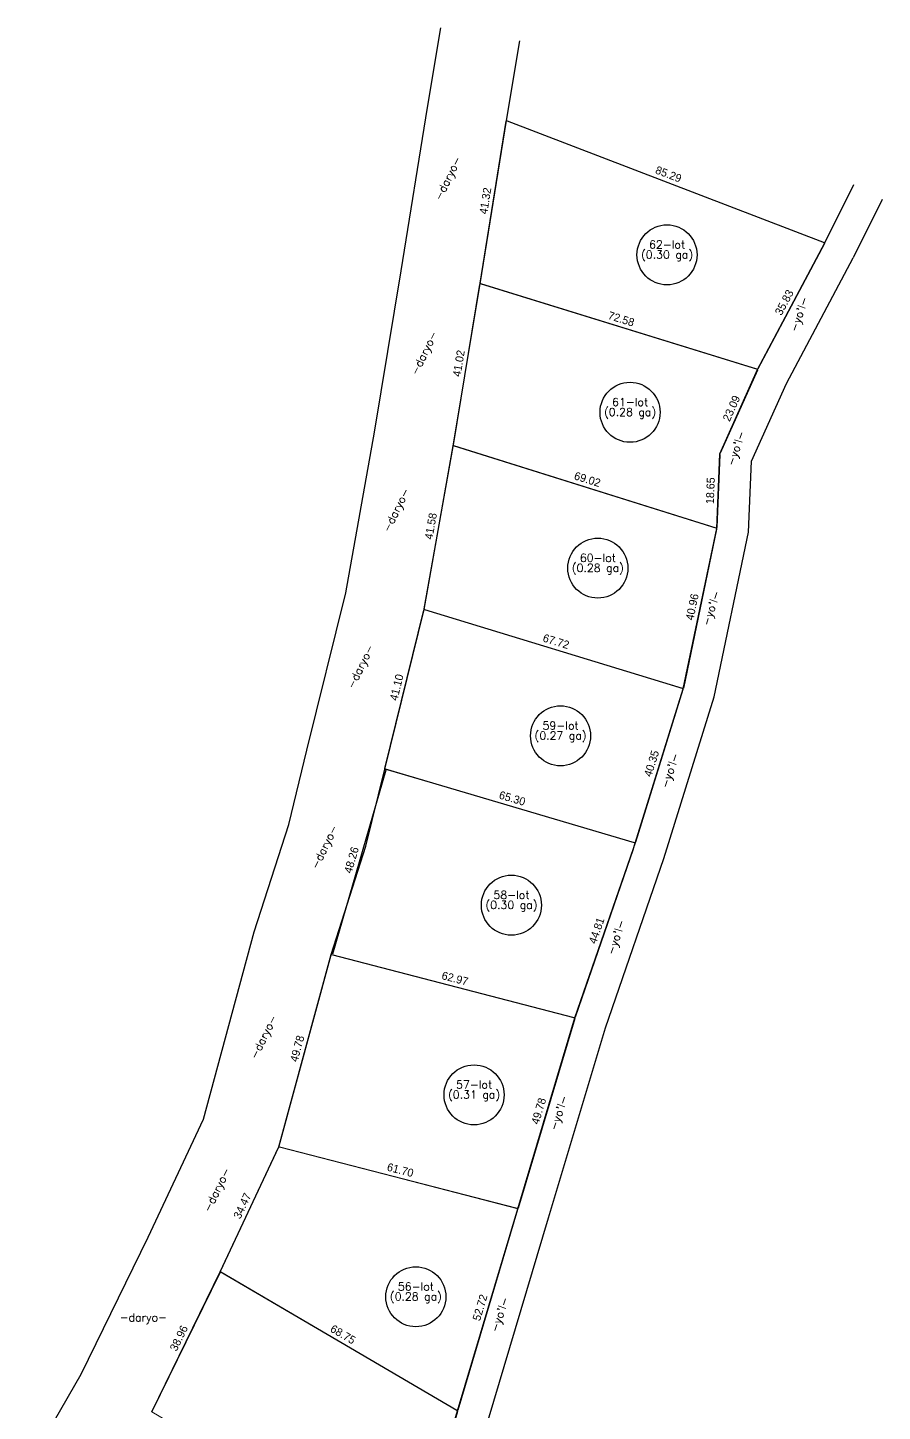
# Model space of a CAD drawing. Header units: inches. Extents: x 682214 to 685132, y 4523331 to 4524454.
# Drawn here: x 684918.6 to 685132.2, y 4524108.2 to 4524454 of the extents above; entities that cross this region are included whole.
import ezdxf

# ---------------------------------------------------------------- set-up
doc = ezdxf.new("R2010")
doc.units = ezdxf.units.IN
doc.header["$MEASUREMENT"] = 0
doc.header["$PDMODE"] = 33
doc.header["$PDSIZE"] = -3
doc.layers.add('AM_5', color=3, linetype='Continuous', lineweight=15)
doc.styles.add('ACANSTS', font='romans.shx')
doc.dimstyles.new('Standard$0', dxfattribs={"dimtxt": 2, "dimasz": 0.18, "dimexe": 0.18, "dimexo": 0.0625, "dimgap": 1, "dimtad": 1, "dimdec": 4, "dimzin": 0, "dimdsep": 46, "dimtxsty": 'Standard', "dimcen": 0, "dimse1": 1, "dimse2": 1, "dimclrd": 1, "dimclre": 1, "dimclrt": 5, "dimadec": 0, "dimazin": 0, "dimtfac": 1, "dimtdec": 4, "dimtofl": 0, "dimtmove": 0, "dimatfit": 3, "dimfxl": 1, "dimtfillclr": 256, "dimtolj": 1, "dimtzin": 0, "dimarcsym": 2})

# ---------------------------------------------------------------- blocks, each defined once
blk = doc.blocks.new('*D195')
at = {"layer": 'AM_5', "color": 1, "lineweight": -2, "transparency": 16777216}
blk.add_line((685025.89, 4524108.41), (684966.91, 4524143.02), dxfattribs=at)
at = {"layer": 'AM_5', "color": 1, "transparency": 16777216}
for points in [[(684966.93, 4524143.05), (684966.9, 4524143), (684966.76, 4524143.11)], [(685025.91, 4524108.44), (685025.88, 4524108.39), (685026.05, 4524108.32)]]:
    blk.add_solid(points, dxfattribs=at)
at = {"layer": 'Defpoints', "color": 0, "transparency": 16777216}
for p in [(684966.76, 4524143.11), (684966.76, 4524143.11), (685026.05, 4524108.32)]:
    blk.add_point(p, dxfattribs=at)
at = {"layer": 'AM_5', "color": 5, "transparency": 16777216, "insert": (684997.41, 4524127.44), "char_height": 2, "attachment_point": 5, "rotation": 329.5942}
blk.add_mtext('\\A1;68.75', dxfattribs=at)
blk = doc.blocks.new('*D196')
at = {"layer": 'AM_5', "color": 1, "lineweight": -2, "transparency": 16777216}
blk.add_line((685040.93, 4524158.89), (684981.55, 4524174.28), dxfattribs=at)
at = {"layer": 'AM_5', "color": 1, "transparency": 16777216}
for points in [[(684981.56, 4524174.31), (684981.54, 4524174.25), (684981.38, 4524174.33)], [(685040.94, 4524158.92), (685040.92, 4524158.87), (685041.1, 4524158.85)]]:
    blk.add_solid(points, dxfattribs=at)
at = {"layer": 'Defpoints', "color": 0, "transparency": 16777216}
for p in [(684981.38, 4524174.33), (684981.38, 4524174.33), (685041.1, 4524158.85)]:
    blk.add_point(p, dxfattribs=at)
at = {"layer": 'AM_5', "color": 5, "transparency": 16777216, "insert": (685011.74, 4524168.52), "char_height": 2, "attachment_point": 5, "rotation": 345.4736}
blk.add_mtext('\\A1;61.70', dxfattribs=at)
blk = doc.blocks.new('*D197')
at = {"layer": 'AM_5', "color": 1, "lineweight": -2, "transparency": 16777216}
blk.add_line((685055.19, 4524206.59), (684994.59, 4524222.32), dxfattribs=at)
at = {"layer": 'AM_5', "color": 1, "transparency": 16777216}
for points in [[(684994.6, 4524222.35), (684994.59, 4524222.29), (684994.42, 4524222.36)], [(685055.2, 4524206.62), (685055.18, 4524206.56), (685055.37, 4524206.54)]]:
    blk.add_solid(points, dxfattribs=at)
at = {"layer": 'Defpoints', "color": 0, "transparency": 16777216}
for p in [(684994.42, 4524222.36), (684994.42, 4524222.36), (685055.37, 4524206.54)]:
    blk.add_point(p, dxfattribs=at)
at = {"layer": 'AM_5', "color": 5, "transparency": 16777216, "insert": (685025.4, 4524216.39), "char_height": 2, "attachment_point": 5, "rotation": 345.4476}
blk.add_mtext('\\A1;62.97', dxfattribs=at)
blk = doc.blocks.new('*D198')
at = {"layer": 'AM_5', "color": 1, "lineweight": -2, "transparency": 16777216}
blk.add_line((685070.3, 4524250.32), (685008, 4524268.67), dxfattribs=at)
at = {"layer": 'AM_5', "color": 1, "transparency": 16777216}
for points in [[(685008.01, 4524268.7), (685008, 4524268.64), (685007.83, 4524268.72)], [(685070.3, 4524250.35), (685070.29, 4524250.29), (685070.47, 4524250.27)]]:
    blk.add_solid(points, dxfattribs=at)
at = {"layer": 'Defpoints', "color": 0, "transparency": 16777216}
for p in [(685007.83, 4524268.72), (685007.83, 4524268.72), (685070.47, 4524250.27)]:
    blk.add_point(p, dxfattribs=at)
at = {"layer": 'AM_5', "color": 5, "transparency": 16777216, "insert": (685039.72, 4524261.41), "char_height": 2, "attachment_point": 5, "rotation": 343.5857}
blk.add_mtext('\\A1;65.30', dxfattribs=at)
blk = doc.blocks.new('*D199')
at = {"layer": 'AM_5', "color": 1, "lineweight": -2, "transparency": 16777216}
blk.add_line((685082.27, 4524288.85), (685017.87, 4524308.57), dxfattribs=at)
at = {"layer": 'AM_5', "color": 1, "transparency": 16777216}
for points in [[(685017.88, 4524308.6), (685017.86, 4524308.54), (685017.7, 4524308.62)], [(685082.28, 4524288.88), (685082.26, 4524288.82), (685082.45, 4524288.79)]]:
    blk.add_solid(points, dxfattribs=at)
at = {"layer": 'Defpoints', "color": 0, "transparency": 16777216}
for p in [(685017.7, 4524308.62), (685017.7, 4524308.62), (685082.45, 4524288.79)]:
    blk.add_point(p, dxfattribs=at)
at = {"layer": 'AM_5', "color": 5, "transparency": 16777216, "insert": (685050.66, 4524300.62), "char_height": 2, "attachment_point": 5, "rotation": 342.976}
blk.add_mtext('\\A1;67.72', dxfattribs=at)
blk = doc.blocks.new('*D200')
at = {"layer": 'AM_5', "color": 1, "lineweight": -2, "transparency": 16777216}
blk.add_line((685090.65, 4524328.95), (685025.14, 4524349.5), dxfattribs=at)
at = {"layer": 'AM_5', "color": 1, "transparency": 16777216}
for points in [[(685025.14, 4524349.53), (685025.13, 4524349.47), (685024.96, 4524349.56)], [(685090.66, 4524328.98), (685090.64, 4524328.92), (685090.82, 4524328.89)]]:
    blk.add_solid(points, dxfattribs=at)
at = {"layer": 'Defpoints', "color": 0, "transparency": 16777216}
for p in [(685024.96, 4524349.56), (685024.96, 4524349.56), (685090.82, 4524328.89)]:
    blk.add_point(p, dxfattribs=at)
at = {"layer": 'AM_5', "color": 5, "transparency": 16777216, "insert": (685058.49, 4524341.13), "char_height": 2, "attachment_point": 5, "rotation": 342.5799}
blk.add_mtext('\\A1;69.02', dxfattribs=at)
blk = doc.blocks.new('*D201')
at = {"layer": 'AM_5', "color": 1, "lineweight": -2, "transparency": 16777216}
blk.add_line((685100.86, 4524368.66), (685031.86, 4524389.97), dxfattribs=at)
at = {"layer": 'AM_5', "color": 1, "transparency": 16777216}
for points in [[(685031.86, 4524390), (685031.85, 4524389.94), (685031.68, 4524390.02)], [(685100.87, 4524368.68), (685100.85, 4524368.63), (685101.03, 4524368.6)]]:
    blk.add_solid(points, dxfattribs=at)
at = {"layer": 'Defpoints', "color": 0, "transparency": 16777216}
for p in [(685031.68, 4524390.02), (685031.68, 4524390.02), (685101.03, 4524368.6)]:
    blk.add_point(p, dxfattribs=at)
at = {"layer": 'AM_5', "color": 5, "transparency": 16777216, "insert": (685066.95, 4524381.22), "char_height": 2, "attachment_point": 5, "rotation": 342.8364}
blk.add_mtext('\\A1;72.58', dxfattribs=at)
blk = doc.blocks.new('*D202')
at = {"layer": 'AM_5', "color": 1, "lineweight": -2, "transparency": 16777216}
blk.add_line((685038.41, 4524430.76), (685117.69, 4524400.3), dxfattribs=at)
at = {"layer": 'AM_5', "color": 1, "transparency": 16777216}
for points in [[(685038.42, 4524430.78), (685038.4, 4524430.73), (685038.24, 4524430.82)], [(685117.7, 4524400.33), (685117.68, 4524400.27), (685117.86, 4524400.23)]]:
    blk.add_solid(points, dxfattribs=at)
at = {"layer": 'Defpoints', "color": 0, "transparency": 16777216}
for p in [(685038.24, 4524430.82), (685117.86, 4524400.23), (685117.86, 4524400.23)]:
    blk.add_point(p, dxfattribs=at)
at = {"layer": 'AM_5', "color": 5, "transparency": 16777216, "insert": (685078.76, 4524417.39), "char_height": 2, "attachment_point": 5, "rotation": 338.9844}
blk.add_mtext('\\A1;85.29', dxfattribs=at)
blk = doc.blocks.new('*D203')
at = {"layer": 'AM_5', "color": 1, "lineweight": -2, "transparency": 16777216}
blk.add_line((685031.71, 4524390.2), (685038.21, 4524430.64), dxfattribs=at)
at = {"layer": 'AM_5', "color": 1, "transparency": 16777216}
for points in [[(685038.18, 4524430.65), (685038.24, 4524430.64), (685038.24, 4524430.82)], [(685031.68, 4524390.2), (685031.74, 4524390.19), (685031.68, 4524390.02)]]:
    blk.add_solid(points, dxfattribs=at)
at = {"layer": 'Defpoints', "color": 0, "transparency": 16777216}
for p in [(685038.24, 4524430.82), (685038.24, 4524430.82), (685031.68, 4524390.02)]:
    blk.add_point(p, dxfattribs=at)
at = {"layer": 'AM_5', "color": 5, "transparency": 16777216, "insert": (685032.99, 4524410.74), "char_height": 2, "attachment_point": 5, "rotation": 80.8724}
blk.add_mtext('\\A1;41.32', dxfattribs=at)
blk = doc.blocks.new('*D204')
at = {"layer": 'AM_5', "color": 1, "lineweight": -2, "transparency": 16777216}
blk.add_line((685024.99, 4524349.73), (685031.65, 4524389.84), dxfattribs=at)
at = {"layer": 'AM_5', "color": 1, "transparency": 16777216}
for points in [[(685031.62, 4524389.85), (685031.68, 4524389.84), (685031.68, 4524390.02)], [(685024.96, 4524349.74), (685025.02, 4524349.73), (685024.96, 4524349.56)]]:
    blk.add_solid(points, dxfattribs=at)
at = {"layer": 'Defpoints', "color": 0, "transparency": 16777216}
for p in [(685031.68, 4524390.02), (685031.68, 4524390.02), (685024.96, 4524349.56)]:
    blk.add_point(p, dxfattribs=at)
at = {"layer": 'AM_5', "color": 5, "transparency": 16777216, "insert": (685026.35, 4524370.12), "char_height": 2, "attachment_point": 5, "rotation": 80.5711}
blk.add_mtext('\\A1;41.02', dxfattribs=at)
blk = doc.blocks.new('*D205')
at = {"layer": 'AM_5', "color": 1, "lineweight": -2, "transparency": 16777216}
blk.add_line((685017.73, 4524308.8), (685024.93, 4524349.38), dxfattribs=at)
at = {"layer": 'AM_5', "color": 1, "transparency": 16777216}
for points in [[(685024.9, 4524349.38), (685024.96, 4524349.37), (685024.96, 4524349.56)], [(685017.7, 4524308.8), (685017.76, 4524308.79), (685017.7, 4524308.62)]]:
    blk.add_solid(points, dxfattribs=at)
at = {"layer": 'Defpoints', "color": 0, "transparency": 16777216}
for p in [(685024.96, 4524349.56), (685024.96, 4524349.56), (685017.7, 4524308.62)]:
    blk.add_point(p, dxfattribs=at)
at = {"layer": 'AM_5', "color": 5, "transparency": 16777216, "insert": (685019.36, 4524329.44), "char_height": 2, "attachment_point": 5, "rotation": 79.9334}
blk.add_mtext('\\A1;41.58', dxfattribs=at)
blk = doc.blocks.new('*D206')
at = {"layer": 'AM_5', "color": 1, "lineweight": -2, "transparency": 16777216}
blk.add_line((685007.88, 4524268.89), (685017.65, 4524308.45), dxfattribs=at)
at = {"layer": 'AM_5', "color": 1, "transparency": 16777216}
for points in [[(685017.62, 4524308.45), (685017.68, 4524308.44), (685017.7, 4524308.62)], [(685007.85, 4524268.9), (685007.9, 4524268.89), (685007.83, 4524268.72)]]:
    blk.add_solid(points, dxfattribs=at)
at = {"layer": 'Defpoints', "color": 0, "transparency": 16777216}
for p in [(685017.7, 4524308.62), (685017.7, 4524308.62), (685007.83, 4524268.72)]:
    blk.add_point(p, dxfattribs=at)
at = {"layer": 'AM_5', "color": 5, "transparency": 16777216, "insert": (685010.82, 4524289.15), "char_height": 2, "attachment_point": 5, "rotation": 76.1139}
blk.add_mtext('\\A1;41.10', dxfattribs=at)
blk = doc.blocks.new('*D207')
at = {"layer": 'AM_5', "color": 1, "lineweight": -2, "transparency": 16777216}
blk.add_line((685008.1, 4524268.45), (684994.79, 4524222.44), dxfattribs=at)
at = {"layer": 'AM_5', "color": 1, "transparency": 16777216}
for points in [[(685008.08, 4524268.46), (685008.13, 4524268.44), (685008.15, 4524268.63)], [(684994.76, 4524222.45), (684994.82, 4524222.43), (684994.74, 4524222.27)]]:
    blk.add_solid(points, dxfattribs=at)
at = {"layer": 'Defpoints', "color": 0, "transparency": 16777216}
for p in [(685007.83, 4524268.72), (684994.42, 4524222.36), (684994.74, 4524222.27)]:
    blk.add_point(p, dxfattribs=at)
at = {"layer": 'AM_5', "color": 5, "transparency": 16777216, "insert": (684999.53, 4524246), "char_height": 2, "attachment_point": 5, "rotation": 73.8627}
blk.add_mtext('\\A1;48.26', dxfattribs=at)
blk = doc.blocks.new('*D208')
at = {"layer": 'AM_5', "color": 1, "lineweight": -2, "transparency": 16777216}
blk.add_line((684994.37, 4524222.19), (684981.42, 4524174.5), dxfattribs=at)
at = {"layer": 'AM_5', "color": 1, "transparency": 16777216}
for points in [[(684994.34, 4524222.2), (684994.4, 4524222.18), (684994.42, 4524222.36)], [(684981.39, 4524174.51), (684981.45, 4524174.49), (684981.38, 4524174.33)]]:
    blk.add_solid(points, dxfattribs=at)
at = {"layer": 'Defpoints', "color": 0, "transparency": 16777216}
for p in [(684994.42, 4524222.36), (684981.38, 4524174.33), (684981.38, 4524174.33)]:
    blk.add_point(p, dxfattribs=at)
at = {"layer": 'AM_5', "color": 5, "transparency": 16777216, "insert": (684985.97, 4524198.87), "char_height": 2, "attachment_point": 5, "rotation": 74.8085}
blk.add_mtext('\\A1;49.78', dxfattribs=at)
blk = doc.blocks.new('*D209')
at = {"layer": 'AM_5', "color": 1, "lineweight": -2, "transparency": 16777216}
blk.add_line((684966.83, 4524143.28), (684981.3, 4524174.16), dxfattribs=at)
at = {"layer": 'AM_5', "color": 1, "transparency": 16777216}
for points in [[(684981.27, 4524174.17), (684981.33, 4524174.15), (684981.38, 4524174.33)], [(684966.81, 4524143.29), (684966.86, 4524143.26), (684966.76, 4524143.11)]]:
    blk.add_solid(points, dxfattribs=at)
at = {"layer": 'Defpoints', "color": 0, "transparency": 16777216}
for p in [(684981.38, 4524174.33), (684981.38, 4524174.33), (684966.76, 4524143.11)]:
    blk.add_point(p, dxfattribs=at)
at = {"layer": 'AM_5', "color": 5, "transparency": 16777216, "insert": (684972.26, 4524159.57), "char_height": 2, "attachment_point": 5, "rotation": 64.9019}
blk.add_mtext('\\A1;34.47', dxfattribs=at)
blk = doc.blocks.new('*D210')
at = {"layer": 'AM_5', "color": 1, "lineweight": -2, "transparency": 16777216}
blk.add_line((684949.71, 4524108.29), (684966.68, 4524142.95), dxfattribs=at)
at = {"layer": 'AM_5', "color": 1, "transparency": 16777216}
for points in [[(684966.65, 4524142.97), (684966.7, 4524142.94), (684966.76, 4524143.11)], [(684949.68, 4524108.3), (684949.74, 4524108.27), (684949.63, 4524108.12)]]:
    blk.add_solid(points, dxfattribs=at)
at = {"layer": 'Defpoints', "color": 0, "transparency": 16777216}
for p in [(684966.76, 4524143.11), (684966.76, 4524143.11), (684949.63, 4524108.12)]:
    blk.add_point(p, dxfattribs=at)
at = {"layer": 'AM_5', "color": 5, "transparency": 16777216, "insert": (684956.4, 4524126.5), "char_height": 2, "attachment_point": 5, "rotation": 63.92}
blk.add_mtext('\\A1;38.96', dxfattribs=at)
blk = doc.blocks.new('*D231')
at = {"layer": 'AM_5', "color": 1, "lineweight": -2, "transparency": 16777216}
blk.add_line((685026, 4524108.15), (685014.62, 4524069.96), dxfattribs=at)
at = {"layer": 'AM_5', "color": 1, "transparency": 16777216}
for points in [[(685025.97, 4524108.16), (685026.02, 4524108.14), (685026.05, 4524108.32)], [(685014.59, 4524069.96), (685014.65, 4524069.95), (685014.56, 4524069.78)]]:
    blk.add_solid(points, dxfattribs=at)
at = {"layer": 'Defpoints', "color": 0, "transparency": 16777216}
for p in [(685026.05, 4524108.32), (685014.56, 4524069.78), (685014.56, 4524069.78)]:
    blk.add_point(p, dxfattribs=at)
at = {"layer": 'AM_5', "color": 5, "transparency": 16777216, "insert": (685018.39, 4524089.62), "char_height": 2, "attachment_point": 5, "rotation": 73.4081}
blk.add_mtext('\\A1;40.21', dxfattribs=at)
blk = doc.blocks.new('*D232')
at = {"layer": 'AM_5', "color": 1, "lineweight": -2, "transparency": 16777216}
blk.add_line((685041.05, 4524158.68), (685026.1, 4524108.49), dxfattribs=at)
at = {"layer": 'AM_5', "color": 1, "transparency": 16777216}
for points in [[(685041.02, 4524158.69), (685041.08, 4524158.67), (685041.1, 4524158.85)], [(685026.07, 4524108.5), (685026.13, 4524108.48), (685026.05, 4524108.32)]]:
    blk.add_solid(points, dxfattribs=at)
at = {"layer": 'Defpoints', "color": 0, "transparency": 16777216}
for p in [(685041.1, 4524158.85), (685026.05, 4524108.32), (685026.05, 4524108.32)]:
    blk.add_point(p, dxfattribs=at)
at = {"layer": 'AM_5', "color": 5, "transparency": 16777216, "insert": (685031.66, 4524134.16), "char_height": 2, "attachment_point": 5, "rotation": 73.4079}
blk.add_mtext('\\A1;52.72', dxfattribs=at)
blk = doc.blocks.new('*D233')
at = {"layer": 'AM_5', "color": 1, "lineweight": -2, "transparency": 16777216}
blk.add_line((685055.32, 4524206.37), (685041.15, 4524159.02), dxfattribs=at)
at = {"layer": 'AM_5', "color": 1, "transparency": 16777216}
for points in [[(685055.29, 4524206.38), (685055.34, 4524206.36), (685055.37, 4524206.54)], [(685041.13, 4524159.03), (685041.18, 4524159.01), (685041.1, 4524158.85)]]:
    blk.add_solid(points, dxfattribs=at)
at = {"layer": 'Defpoints', "color": 0, "transparency": 16777216}
for p in [(685055.37, 4524206.54), (685041.1, 4524158.85), (685041.1, 4524158.85)]:
    blk.add_point(p, dxfattribs=at)
at = {"layer": 'AM_5', "color": 5, "transparency": 16777216, "insert": (685046.32, 4524183.27), "char_height": 2, "attachment_point": 5, "rotation": 73.3492}
blk.add_mtext('\\A1;49.78', dxfattribs=at)
blk = doc.blocks.new('*D234')
at = {"layer": 'AM_5', "color": 1, "lineweight": -2, "transparency": 16777216}
blk.add_line((685069.94, 4524248.73), (685055.43, 4524206.71), dxfattribs=at)
at = {"layer": 'AM_5', "color": 1, "transparency": 16777216}
for points in [[(685069.91, 4524248.74), (685069.96, 4524248.72), (685070, 4524248.9)], [(685055.4, 4524206.72), (685055.45, 4524206.7), (685055.37, 4524206.54)]]:
    blk.add_solid(points, dxfattribs=at)
at = {"layer": 'Defpoints', "color": 0, "transparency": 16777216}
for p in [(685070, 4524248.9), (685055.37, 4524206.54), (685055.37, 4524206.54)]:
    blk.add_point(p, dxfattribs=at)
at = {"layer": 'AM_5', "color": 5, "transparency": 16777216, "insert": (685060.79, 4524228.37), "char_height": 2, "attachment_point": 5, "rotation": 70.947}
blk.add_mtext('\\A1;44.81', dxfattribs=at)
blk = doc.blocks.new('*D235')
at = {"layer": 'AM_5', "color": 1, "lineweight": -2, "transparency": 16777216}
blk.add_line((685082.37, 4524288.63), (685070.5, 4524250.45), dxfattribs=at)
at = {"layer": 'AM_5', "color": 1, "transparency": 16777216}
for points in [[(685082.34, 4524288.64), (685082.4, 4524288.62), (685082.42, 4524288.8)], [(685070.47, 4524250.46), (685070.53, 4524250.44), (685070.44, 4524250.27)]]:
    blk.add_solid(points, dxfattribs=at)
at = {"layer": 'Defpoints', "color": 0, "transparency": 16777216}
for p in [(685082.45, 4524288.79), (685070.44, 4524250.27), (685070.47, 4524250.27)]:
    blk.add_point(p, dxfattribs=at)
at = {"layer": 'AM_5', "color": 5, "transparency": 16777216, "insert": (685074.52, 4524270.13), "char_height": 2, "attachment_point": 5, "rotation": 72.7308}
blk.add_mtext('\\A1;40.35', dxfattribs=at)
blk = doc.blocks.new('*D236')
at = {"layer": 'AM_5', "color": 1, "lineweight": -2, "transparency": 16777216}
blk.add_line((685090.78, 4524328.72), (685082.48, 4524288.97), dxfattribs=at)
at = {"layer": 'AM_5', "color": 1, "transparency": 16777216}
for points in [[(685090.75, 4524328.72), (685090.81, 4524328.71), (685090.82, 4524328.89)], [(685082.45, 4524288.98), (685082.51, 4524288.96), (685082.45, 4524288.79)]]:
    blk.add_solid(points, dxfattribs=at)
at = {"layer": 'Defpoints', "color": 0, "transparency": 16777216}
for p in [(685090.82, 4524328.89), (685082.45, 4524288.79), (685082.45, 4524288.79)]:
    blk.add_point(p, dxfattribs=at)
at = {"layer": 'AM_5', "color": 5, "transparency": 16777216, "insert": (685084.68, 4524309.25), "char_height": 2, "attachment_point": 5, "rotation": 78.2022}
blk.add_mtext('\\A1;40.96', dxfattribs=at)
blk = doc.blocks.new('*D237')
at = {"layer": 'AM_5', "color": 1, "lineweight": -2, "transparency": 16777216}
blk.add_line((685117.77, 4524400.07), (685101.12, 4524368.76), dxfattribs=at)
at = {"layer": 'AM_5', "color": 1, "transparency": 16777216}
for points in [[(685117.74, 4524400.09), (685117.8, 4524400.06), (685117.86, 4524400.23)], [(685101.09, 4524368.78), (685101.14, 4524368.75), (685101.03, 4524368.6)]]:
    blk.add_solid(points, dxfattribs=at)
at = {"layer": 'Defpoints', "color": 0, "transparency": 16777216}
for p in [(685117.86, 4524400.23), (685101.03, 4524368.6), (685101.03, 4524368.6)]:
    blk.add_point(p, dxfattribs=at)
at = {"layer": 'AM_5', "color": 5, "transparency": 16777216, "insert": (685107.68, 4524385.36), "char_height": 2, "attachment_point": 5, "rotation": 61.9931}
blk.add_mtext('\\A1;35.83', dxfattribs=at)
blk = doc.blocks.new('*D238')
at = {"layer": 'AM_5', "color": 1, "lineweight": -2, "transparency": 16777216}
blk.add_line((685100.96, 4524368.44), (685091.68, 4524347.69), dxfattribs=at)
at = {"layer": 'AM_5', "color": 1, "transparency": 16777216}
for points in [[(685100.93, 4524368.45), (685100.99, 4524368.43), (685101.03, 4524368.6)], [(685091.65, 4524347.71), (685091.71, 4524347.68), (685091.61, 4524347.53)]]:
    blk.add_solid(points, dxfattribs=at)
at = {"layer": 'Defpoints', "color": 0, "transparency": 16777216}
for p in [(685101.03, 4524368.6), (685091.61, 4524347.53), (685091.61, 4524347.53)]:
    blk.add_point(p, dxfattribs=at)
at = {"layer": 'AM_5', "color": 5, "transparency": 16777216, "insert": (685094.49, 4524358.88), "char_height": 2, "attachment_point": 5, "rotation": 65.908}
blk.add_mtext('\\A1;23.09', dxfattribs=at)
blk = doc.blocks.new('*D239')
at = {"layer": 'AM_5', "color": 1, "lineweight": -2, "transparency": 16777216}
blk.add_line((685091.6, 4524347.35), (685090.83, 4524329.07), dxfattribs=at)
at = {"layer": 'AM_5', "color": 1, "transparency": 16777216}
for points in [[(685091.57, 4524347.35), (685091.63, 4524347.35), (685091.61, 4524347.53)], [(685090.8, 4524329.07), (685090.86, 4524329.07), (685090.82, 4524328.89)]]:
    blk.add_solid(points, dxfattribs=at)
at = {"layer": 'Defpoints', "color": 0, "transparency": 16777216}
for p in [(685091.61, 4524347.53), (685090.82, 4524328.89), (685090.82, 4524328.89)]:
    blk.add_point(p, dxfattribs=at)
at = {"layer": 'AM_5', "color": 5, "transparency": 16777216, "insert": (685089.22, 4524338.3), "char_height": 2, "attachment_point": 5, "rotation": 87.579}
blk.add_mtext('\\A1;18.65', dxfattribs=at)

msp = doc.modelspace()

# ---------------------------------------------------------------- linework, layer by layer
at = {"color": 4}
for points in [[(684918.62, 4524094.31), (684931.959, 4524117.514), (684948.718, 4524151.752), (684962.529, 4524181.239), (684975.242, 4524228.059), (684983.901, 4524254.87), (684988.405, 4524273.472), (684998.121, 4524312.773), (685005.252, 4524352.943), (685011.945, 4524393.246), (685018.504, 4524434.068), (685021.866, 4524454.021)], [(684949.63, 4524108.123), (684966.757, 4524143.114), (684981.376, 4524174.325), (684994.42, 4524222.363), (685003.163, 4524249.436), (685007.832, 4524268.718), (685017.697, 4524308.62), (685024.964, 4524349.556), (685031.684, 4524390.021), (685038.239, 4524430.82), (685041.588, 4524450.698)]]:
    msp.add_lwpolyline(points, dxfattribs=at)
at = {"color": 2}
for points in [[(685117.855, 4524400.234), (685125.11, 4524414.823)], [(685132.188, 4524411.094), (685124.918, 4524396.477)], [(684984.025, 4523982.069), (684995.842, 4524013.564), (685004.698, 4524041.874), (685014.565, 4524069.783), (685026.047, 4524108.32), (685041.103, 4524158.849), (685055.367, 4524206.541), (685069.995, 4524248.898), (685082.445, 4524288.795), (685090.821, 4524328.893), (685091.609, 4524347.529), (685101.032, 4524368.603), (685117.855, 4524400.234)], [(684991.515, 4523979.259), (685003.41, 4524010.962), (685012.289, 4524039.346), (685022.174, 4524067.306), (685033.714, 4524106.036), (685048.769, 4524156.561), (685062.983, 4524204.088), (685077.596, 4524246.4), (685090.197, 4524286.781), (685098.786, 4524327.899), (685099.537, 4524345.661), (685108.223, 4524365.087), (685124.918, 4524396.477)]]:
    msp.add_lwpolyline(points, dxfattribs=at)
for centre in [(685078.381, 4524397.245), (685069.139, 4524357.895), (685061.092, 4524318.951), (685051.774, 4524277.044), (685039.491, 4524234.715), (685030.158, 4524187.31), (685015.619, 4524136.85)]:
    msp.add_circle(centre, 7.5)
at = {"layer": 'AM_5', "color": 1}
for points in [[(685031.684, 4524390.021), (685038.239, 4524430.82), (685117.855, 4524400.234), (685101.032, 4524368.603)], [(685024.964, 4524349.556), (685031.684, 4524390.021), (685101.032, 4524368.603), (685091.609, 4524347.529), (685090.821, 4524328.893)], [(685017.697, 4524308.62), (685024.964, 4524349.556), (685090.821, 4524328.893), (685082.445, 4524288.795)], [(685007.832, 4524268.718), (685017.697, 4524308.62), (685082.445, 4524288.795), (685070.468, 4524250.267)], [(685003.163, 4524249.436), (685007.832, 4524268.718), (685070.468, 4524250.267), (685069.995, 4524248.898), (685055.367, 4524206.541), (684994.42, 4524222.363)], [(684981.376, 4524174.325), (684984.312, 4524185.139), (684994.42, 4524222.363), (685055.367, 4524206.541), (685046.874, 4524178.149), (685042.691, 4524164.162), (685041.444, 4524159.991), (685041.103, 4524158.849)], [(684966.757, 4524143.114), (684981.376, 4524174.325), (685041.103, 4524158.849), (685026.047, 4524108.32)], [(684949.63, 4524108.123), (684966.757, 4524143.114), (685026.047, 4524108.32), (685014.565, 4524069.783)]]:
    msp.add_lwpolyline(points, close=True, dxfattribs=at)

# ---------------------------------------------------------------- texts
at = {"char_height": 2, "attachment_point": 1, "style": 'ACANSTS'}
for s, insert, rotation in [('-daryo-', (685020.1, 4524411.492), 64.12032), ("-yo'l-", (685109.007, 4524378.449), 71.55479), ('-daryo-', (685014.187, 4524367.853), 64.12032), ("-yo'l-", (685093.232, 4524344.955), 71.55479), ('-daryo-', (685007.198, 4524328.611), 64.12032), ("-yo'l-", (685087.024, 4524304.975), 71.55479), ('-daryo-', (684998.288, 4524289.462), 64.12032), ("-yo'l-", (685076.737, 4524264.439), 71.55479), ('-daryo-', (684989.274, 4524244.418), 64.12032), ("-yo'l-", (685063.262, 4524222.746), 71.55479), ('-daryo-', (684974.071, 4524196.931), 64.12032), ("-yo'l-", (685048.924, 4524178.858), 71.55479), ('-daryo-', (684962.374, 4524158.707), 64.12032), ("-yo'l-", (685034.164, 4524128.468), 71.55479)]:
    msp.add_mtext_dynamic_manual_height_columns(s, width=4.27645, gutter_width=1, heights=[0.484], dxfattribs=dict(at, insert=insert, rotation=rotation))
at = {"char_height": 2, "attachment_point": 2, "line_spacing_factor": 0.75, "style": 'ACANSTS'}
for s, insert in [('\\pxqc;62-lot\\P(0.30 ga)', (685078.4, 4524400.815)), ('\\pxqc;61-lot\\P(0.28 ga)', (685069.158, 4524361.464)), ('\\pxqc;60-lot\\P(0.28 ga)', (685061.11, 4524322.52)), ('\\pxqc;59-lot\\P(0.27 ga)', (685051.792, 4524280.614)), ('\\pxqc;58-lot\\P(0.30 ga)', (685039.509, 4524238.284)), ('\\pxqc;57-lot\\P(0.31 ga)', (685030.176, 4524190.88)), ('\\pxqc;56-lot\\P(0.28 ga)', (685015.637, 4524140.419))]:
    msp.add_mtext_dynamic_manual_height_columns(s, width=14.969, gutter_width=1, heights=[9.541], dxfattribs=dict(at, insert=insert))
at = {"insert": (684941.602, 4524132.698), "char_height": 2, "attachment_point": 1, "style": 'ACANSTS'}
msp.add_mtext_dynamic_manual_height_columns('-daryo-', width=4.27645, gutter_width=1, heights=[0.484], dxfattribs=at)

# ---------------------------------------------------------------- dimensions: what is measured, and where the dimension line sits
at = {"layer": 'AM_5'}
for p1, p2, distance, override, picture, middle in [((685031.684, 4524390.021), (685038.239, 4524430.82), 0, {"dimdec": 2}, '*D203', (685032.987, 4524410.738)), ((685038.239, 4524430.82), (685117.855, 4524400.234), 0, {"dimdec": 2}, '*D202', (685078.764, 4524417.394)), ((685117.855, 4524400.234), (685101.032, 4524368.603), 0, {"dimdec": 2}, '*D237', (685107.678, 4524385.357)), ((685024.964, 4524349.556), (685031.684, 4524390.021), 0, {"dimdec": 2}, '*D204', (685026.351, 4524370.116)), ((685101.032, 4524368.603), (685031.684, 4524390.021), 0, {"dimdec": 2}, '*D201', (685066.948, 4524381.223)), ((685101.0319, 4524368.6027), (685091.6085, 4524347.5285), 0, {"dimdec": 2, "dimpost": ''}, '*D238', (685094.4944, 4524358.882)), ((685017.697, 4524308.62), (685024.964, 4524349.556), 0, {"dimdec": 2}, '*D205', (685019.361, 4524329.438)), ((685090.821, 4524328.893), (685024.964, 4524349.556), 0, {"dimdec": 2}, '*D200', (685058.491, 4524341.133)), ((685091.609, 4524347.529), (685090.821, 4524328.893), 0, {"dimdec": 2}, '*D239', (685089.216, 4524338.295)), ((685090.821, 4524328.893), (685082.445, 4524288.795), 0, {"dimdec": 2}, '*D236', (685084.675, 4524309.253)), ((685007.832, 4524268.718), (685017.697, 4524308.62), 0, {"dimdec": 2}, '*D206', (685010.823, 4524289.149)), ((685082.445, 4524288.795), (685017.697, 4524308.62), 0, {"dimdec": 2}, '*D199', (685050.657, 4524300.62)), ((685082.445, 4524288.795), (685070.468, 4524250.267), -0.025, {"dimdec": 2}, '*D235', (685074.523, 4524270.132)), ((685007.832, 4524268.718), (684994.42, 4524222.363), 0.335, {"dimdec": 2, "dimpost": ''}, '*D207', (684999.527, 4524246.003)), ((685070.468, 4524250.267), (685007.832, 4524268.718), 0, {"dimdec": 2}, '*D198', (685039.715, 4524261.411)), ((685069.995, 4524248.898), (685055.367, 4524206.541), 0, {"dimdec": 2}, '*D234', (685060.791, 4524228.373)), ((684994.42, 4524222.363), (684981.376, 4524174.325), 0, {"dimdec": 2}, '*D208', (684985.968, 4524198.868)), ((685055.367, 4524206.541), (684994.42, 4524222.363), 0, {"dimdec": 2}, '*D197', (685025.396, 4524216.388)), ((685055.367, 4524206.541), (685041.103, 4524158.849), 0, {"dimdec": 2}, '*D233', (685046.319, 4524183.268)), ((684966.757, 4524143.114), (684981.376, 4524174.325), 0, {"dimdec": 2}, '*D209', (684972.255, 4524159.568)), ((685041.103, 4524158.849), (684981.376, 4524174.325), 0, {"dimdec": 2}, '*D196', (685011.741, 4524168.523)), ((685041.103, 4524158.849), (685026.047, 4524108.32), 0, {"dimdec": 2}, '*D232', (685031.659, 4524134.156)), ((684949.63, 4524108.123), (684966.757, 4524143.114), 0, {"dimdec": 2}, '*D210', (684956.397, 4524126.498)), ((685026.047, 4524108.32), (684966.757, 4524143.114), 0, {"dimdec": 2}, '*D195', (684997.414, 4524127.442)), ((685026.047, 4524108.32), (685014.565, 4524069.783), 0, {"dimdec": 2}, '*D231', (685018.389, 4524089.623))]:
    dim = msp.add_aligned_dim(p1=p1, p2=p2, distance=distance, dimstyle='Standard$0', override=override, dxfattribs=at)
    dim.commit()
    dim.dimension.update_dxf_attribs({"geometry": picture, "text_midpoint": middle})

doc.saveas('drawing.dxf')
